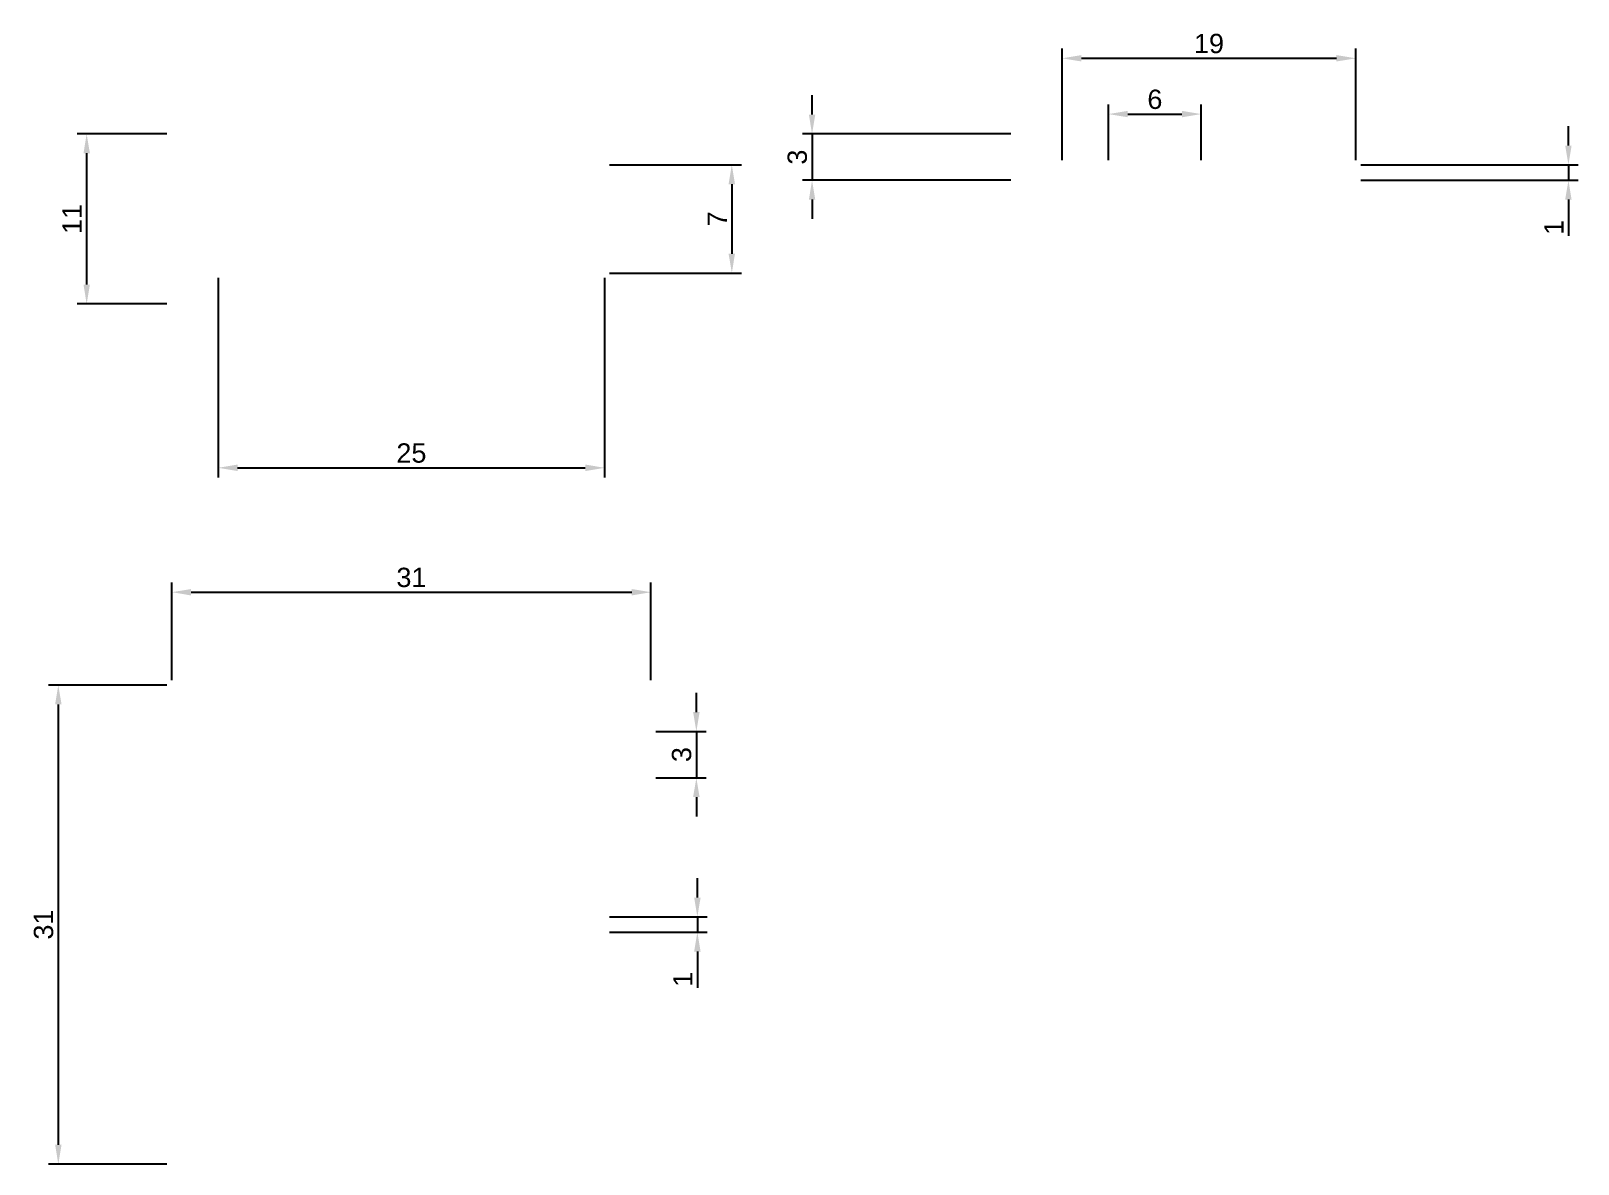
# Paper-space layout '2' of a CAD drawing. Header units: millimetres. Extents: x 14 to 215, y 54 to 200.
import ezdxf

# ---------------------------------------------------------------- set-up
doc = ezdxf.new("R2010")
doc.units = ezdxf.units.MM
doc.styles.get("Standard").update_dxf_attribs({"font": 'arial.ttf'})
doc.dimstyles.new('ISO-25', dxfattribs={"dimtxt": 2.5, "dimasz": 2.5, "dimexe": 1.25, "dimexo": 0.625, "dimtad": 1, "dimtxsty": 'Standard', "dimcen": 2.5, "dimclrd": 1, "dimclre": 1, "dimclrt": 1, "dimadec": 0, "dimazin": 0, "dimtfac": 1, "dimtmove": 0, "dimatfit": 3, "dimfxl": 1, "dimarcsym": 0})

# ---------------------------------------------------------------- blocks, each defined once
blk = doc.blocks.new('*D10')
at = {"color": 1, "lineweight": -2, "transparency": 16777216}
for p, q in [((32.03, 115.72), (16.72, 115.72)), ((17.97, 113.22), (17.97, 56.22)), ((32.03, 53.72), (16.72, 53.72))]:
    blk.add_line(p, q, dxfattribs=at)
at = {"color": 1, "transparency": 16777216}
for points in [[(17.56, 113.22), (18.39, 113.22), (17.97, 115.72)], [(17.56, 56.22), (18.39, 56.22), (17.97, 53.72)]]:
    blk.add_solid(points, dxfattribs=at)
at = {"layer": 'Defpoints', "color": 0, "transparency": 16777216}
for p in [(32.66, 115.72), (17.97, 53.72), (32.66, 53.72)]:
    blk.add_point(p, dxfattribs=at)
at = {"color": 1, "transparency": 16777216, "insert": (16.07, 84.72), "char_height": 2.5, "attachment_point": 5, "rotation": 90}
blk.add_mtext('31', dxfattribs=at)
blk = doc.blocks.new('*D11')
at = {"color": 1, "lineweight": -2, "transparency": 16777216}
for p, q in [((32.66, 116.35), (32.66, 128.99)), ((94.66, 116.35), (94.66, 128.99)), ((35.16, 127.74), (92.16, 127.74))]:
    blk.add_line(p, q, dxfattribs=at)
at = {"color": 1, "transparency": 16777216}
for points in [[(35.16, 128.15), (35.16, 127.32), (32.66, 127.74)], [(92.16, 128.15), (92.16, 127.32), (94.66, 127.74)]]:
    blk.add_solid(points, dxfattribs=at)
at = {"layer": 'Defpoints', "color": 0, "transparency": 16777216}
for p in [(94.66, 127.74), (32.66, 115.72), (94.66, 115.72)]:
    blk.add_point(p, dxfattribs=at)
at = {"color": 1, "transparency": 16777216, "insert": (63.66, 129.64), "char_height": 2.5, "attachment_point": 5}
blk.add_mtext('31', dxfattribs=at)
blk = doc.blocks.new('*D12')
at = {"color": 1, "lineweight": -2, "transparency": 16777216}
for p, q in [((32.03, 187.05), (20.39, 187.05)), ((21.64, 184.55), (21.64, 167.55)), ((32.03, 165.05), (20.39, 165.05))]:
    blk.add_line(p, q, dxfattribs=at)
at = {"color": 1, "transparency": 16777216}
for points in [[(21.23, 184.55), (22.06, 184.55), (21.64, 187.05)], [(21.23, 167.55), (22.06, 167.55), (21.64, 165.05)]]:
    blk.add_solid(points, dxfattribs=at)
at = {"layer": 'Defpoints', "color": 0, "transparency": 16777216}
for p in [(32.66, 187.05), (21.64, 165.05), (32.66, 165.05)]:
    blk.add_point(p, dxfattribs=at)
at = {"color": 1, "transparency": 16777216, "insert": (19.76, 176.05), "char_height": 2.5, "attachment_point": 5, "rotation": 90}
blk.add_mtext('11', dxfattribs=at)
blk = doc.blocks.new('*D13')
at = {"color": 1, "lineweight": -2, "transparency": 16777216}
for p, q in [((147.86, 183.67), (147.86, 198.09)), ((150.36, 196.84), (183.36, 196.84)), ((185.86, 183.67), (185.86, 198.09))]:
    blk.add_line(p, q, dxfattribs=at)
at = {"color": 1, "transparency": 16777216}
for points in [[(150.36, 197.26), (150.36, 196.43), (147.86, 196.84)], [(183.36, 197.26), (183.36, 196.43), (185.86, 196.84)]]:
    blk.add_solid(points, dxfattribs=at)
at = {"layer": 'Defpoints', "color": 0, "transparency": 16777216}
for p in [(185.86, 196.84), (147.86, 183.05), (185.86, 183.05)]:
    blk.add_point(p, dxfattribs=at)
at = {"color": 1, "transparency": 16777216, "insert": (166.86, 198.74), "char_height": 2.5, "attachment_point": 5}
blk.add_mtext('19', dxfattribs=at)
blk = doc.blocks.new('*D14')
at = {"color": 1, "lineweight": -2, "transparency": 16777216}
for p, q in [((100.53, 112.22), (100.53, 114.72)), ((95.28, 109.72), (101.78, 109.72)), ((100.53, 109.72), (100.53, 103.72)), ((95.28, 103.72), (101.78, 103.72)), ((100.53, 101.22), (100.53, 98.72))]:
    blk.add_line(p, q, dxfattribs=at)
at = {"color": 1, "transparency": 16777216}
for points in [[(100.11, 112.22), (100.95, 112.22), (100.53, 109.72)], [(100.11, 101.22), (100.95, 101.22), (100.53, 103.72)]]:
    blk.add_solid(points, dxfattribs=at)
at = {"layer": 'Defpoints', "color": 0, "transparency": 16777216}
for p in [(94.66, 109.72), (94.66, 103.72), (100.53, 103.72)]:
    blk.add_point(p, dxfattribs=at)
at = {"color": 1, "transparency": 16777216, "insert": (98.63, 106.72), "char_height": 2.5, "attachment_point": 5, "rotation": 90}
blk.add_mtext('3', dxfattribs=at)
blk = doc.blocks.new('*D15')
at = {"color": 1, "lineweight": -2, "transparency": 16777216}
for p, q in [((38.66, 168.42), (38.66, 142.59)), ((88.66, 168.42), (88.66, 142.59)), ((41.16, 143.84), (86.16, 143.84))]:
    blk.add_line(p, q, dxfattribs=at)
at = {"color": 1, "transparency": 16777216}
for points in [[(41.16, 144.26), (41.16, 143.42), (38.66, 143.84)], [(86.16, 144.26), (86.16, 143.42), (88.66, 143.84)]]:
    blk.add_solid(points, dxfattribs=at)
at = {"layer": 'Defpoints', "color": 0, "transparency": 16777216}
for p in [(38.66, 169.05), (88.66, 169.05), (88.66, 143.84)]:
    blk.add_point(p, dxfattribs=at)
at = {"color": 1, "transparency": 16777216, "insert": (63.66, 145.74), "char_height": 2.5, "attachment_point": 5}
blk.add_mtext('25', dxfattribs=at)
blk = doc.blocks.new('*D16')
at = {"color": 1, "lineweight": -2, "transparency": 16777216}
for p, q in [((213.37, 185.55), (213.37, 188.05)), ((186.49, 183.05), (214.62, 183.05)), ((213.37, 183.05), (213.37, 181.05)), ((186.49, 181.05), (214.62, 181.05)), ((213.37, 178.55), (213.37, 173.88))]:
    blk.add_line(p, q, dxfattribs=at)
at = {"color": 1, "transparency": 16777216}
for points in [[(212.95, 185.55), (213.78, 185.55), (213.37, 183.05)], [(212.95, 178.55), (213.78, 178.55), (213.37, 181.05)]]:
    blk.add_solid(points, dxfattribs=at)
at = {"layer": 'Defpoints', "color": 0, "transparency": 16777216}
for p in [(185.86, 183.05), (185.86, 181.05), (213.37, 181.05)]:
    blk.add_point(p, dxfattribs=at)
at = {"color": 1, "transparency": 16777216, "insert": (211.49, 174.96), "char_height": 2.5, "attachment_point": 5, "rotation": 90}
blk.add_mtext('1', dxfattribs=at)
blk = doc.blocks.new('*D17')
at = {"color": 1, "lineweight": -2, "transparency": 16777216}
for p, q in [((115.5, 189.55), (115.5, 192.05)), ((141.24, 187.05), (114.25, 187.05)), ((115.5, 187.05), (115.5, 181.05)), ((141.24, 181.05), (114.25, 181.05)), ((115.5, 178.55), (115.5, 176.05))]:
    blk.add_line(p, q, dxfattribs=at)
at = {"color": 1, "transparency": 16777216}
for points in [[(115.09, 189.55), (115.92, 189.55), (115.5, 187.05)], [(115.09, 178.55), (115.92, 178.55), (115.5, 181.05)]]:
    blk.add_solid(points, dxfattribs=at)
at = {"layer": 'Defpoints', "color": 0, "transparency": 16777216}
for p in [(141.86, 187.05), (115.5, 181.05), (141.86, 181.05)]:
    blk.add_point(p, dxfattribs=at)
at = {"color": 1, "transparency": 16777216, "insert": (113.6, 184.05), "char_height": 2.5, "attachment_point": 5, "rotation": 90}
blk.add_mtext('3', dxfattribs=at)
blk = doc.blocks.new('*D19')
at = {"color": 1, "lineweight": -2, "transparency": 16777216}
for p, q in [((153.86, 183.67), (153.86, 190.87)), ((165.86, 183.67), (165.86, 190.87)), ((156.36, 189.62), (163.36, 189.62))]:
    blk.add_line(p, q, dxfattribs=at)
at = {"color": 1, "transparency": 16777216}
for points in [[(156.36, 190.04), (156.36, 189.21), (153.86, 189.62)], [(163.36, 190.04), (163.36, 189.21), (165.86, 189.62)]]:
    blk.add_solid(points, dxfattribs=at)
at = {"layer": 'Defpoints', "color": 0, "transparency": 16777216}
for p in [(165.86, 189.62), (153.86, 183.05), (165.86, 183.05)]:
    blk.add_point(p, dxfattribs=at)
at = {"color": 1, "transparency": 16777216, "insert": (159.86, 191.52), "char_height": 2.5, "attachment_point": 5}
blk.add_mtext('6', dxfattribs=at)
blk = doc.blocks.new('*D20')
at = {"color": 1, "lineweight": -2, "transparency": 16777216}
for p, q in [((100.66, 88.22), (100.66, 90.72)), ((89.28, 85.72), (101.91, 85.72)), ((100.66, 85.72), (100.66, 83.72)), ((89.28, 83.72), (101.91, 83.72)), ((100.66, 81.22), (100.66, 76.55))]:
    blk.add_line(p, q, dxfattribs=at)
at = {"color": 1, "transparency": 16777216}
for points in [[(100.24, 88.22), (101.08, 88.22), (100.66, 85.72)], [(100.24, 81.22), (101.08, 81.22), (100.66, 83.72)]]:
    blk.add_solid(points, dxfattribs=at)
at = {"layer": 'Defpoints', "color": 0, "transparency": 16777216}
for p in [(88.66, 85.72), (88.66, 83.72), (100.66, 83.72)]:
    blk.add_point(p, dxfattribs=at)
at = {"color": 1, "transparency": 16777216, "insert": (98.78, 77.64), "char_height": 2.5, "attachment_point": 5, "rotation": 90}
blk.add_mtext('1', dxfattribs=at)
blk = doc.blocks.new('*D21')
at = {"color": 1, "lineweight": -2, "transparency": 16777216}
for p, q in [((89.28, 183.05), (106.37, 183.05)), ((105.12, 180.55), (105.12, 171.55)), ((89.28, 169.05), (106.37, 169.05))]:
    blk.add_line(p, q, dxfattribs=at)
at = {"color": 1, "transparency": 16777216}
for points in [[(104.7, 180.55), (105.53, 180.55), (105.12, 183.05)], [(104.7, 171.55), (105.53, 171.55), (105.12, 169.05)]]:
    blk.add_solid(points, dxfattribs=at)
at = {"layer": 'Defpoints', "color": 0, "transparency": 16777216}
for p in [(88.66, 183.05), (88.66, 169.05), (105.12, 169.05)]:
    blk.add_point(p, dxfattribs=at)
at = {"color": 1, "transparency": 16777216, "insert": (103.24, 176.05), "char_height": 2.5, "attachment_point": 5, "rotation": 90}
blk.add_mtext('7', dxfattribs=at)

psp = doc.layouts.new('2')

# ---------------------------------------------------------------- dimensions: what is measured, and where the dimension line sits
for base, p1, p2, picture, middle in [((185.861, 196.842), (147.861, 183.05), (185.861, 183.05), '*D13', (166.861, 198.744)), ((165.861, 189.623), (153.861, 183.05), (165.861, 183.05), '*D19', (159.861, 191.524)), ((88.659, 143.841), (38.659, 169.05), (88.659, 169.05), '*D15', (63.659, 145.743)), ((94.659, 127.737), (32.659, 115.725), (94.659, 115.725), '*D11', (63.659, 129.639))]:
    dim = psp.add_linear_dim(base=base, p1=p1, p2=p2, dimstyle='ISO-25', override={"dimlfac": -0.5})
    dim.commit()
    dim.dimension.update_dxf_attribs({"geometry": picture, "text_midpoint": middle})
for base, p1, p2, picture, middle in [((115.502, 181.05), (141.861, 187.05), (141.861, 181.05), '*D17', (113.6, 184.05)), ((21.644, 165.05), (32.659, 187.05), (32.659, 165.05), '*D12', (19.764, 176.05)), ((213.366, 181.05), (185.861, 183.05), (185.861, 181.05), '*D16', (211.486, 174.964)), ((105.115, 169.05), (88.659, 183.05), (88.659, 169.05), '*D21', (103.24, 176.05)), ((17.973, 53.725), (32.659, 115.725), (32.659, 53.725), '*D10', (16.07, 84.725)), ((100.529, 103.725), (94.659, 109.725), (94.659, 103.725), '*D14', (98.626, 106.725)), ((100.659, 83.725), (88.659, 85.725), (88.659, 83.725), '*D20', (98.779, 77.639))]:
    dim = psp.add_linear_dim(base=base, p1=p1, p2=p2, angle=90, dimstyle='ISO-25', override={"dimlfac": -0.5})
    dim.commit()
    dim.dimension.update_dxf_attribs({"geometry": picture, "text_midpoint": middle})

doc.saveas('drawing.dxf')
